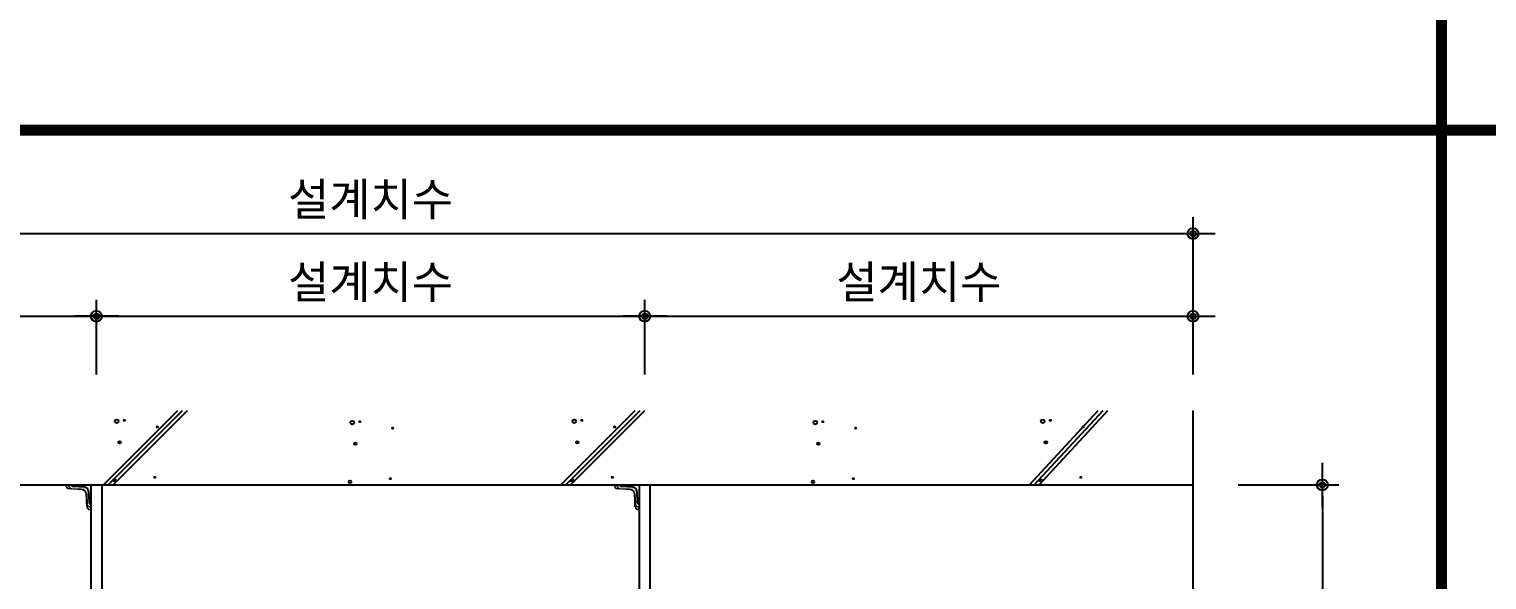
# Model space of a CAD drawing. Extents: x -255 to 8105, y -176 to 5714.
# Drawn here: x 3160 to 4489, y 3614 to 4116 of the extents above; entities that cross this region are included whole.
import ezdxf

# ---------------------------------------------------------------- set-up
doc = ezdxf.new("R2010")
doc.units = 0
doc.header["$LTSCALE"] = 30
doc.layers.get('0').update_dxf_attribs({"linetype": 'CONTINUOUS'})
doc.layers.get('DEFPOINTS').update_dxf_attribs({"linetype": 'CONTINUOUS'})
for name, color, linetype in [('0_toilet', 6, 'CONTINUOUS'), ('DIM', 7, 'CONTINUOUS'), ('경첩', 4, 'CONTINUOUS'), ('해치', 8, 'CONTINUOUS')]:
    doc.layers.add(name, color=color, linetype=linetype)
doc.styles.add('돋움', font='malgun.ttf')
doc.dimstyles.new('10', dxfattribs={"dimscale": 10, "dimtxt": 3, "dimasz": 1, "dimexe": 1.5, "dimexo": 2, "dimgap": 1, "dimtad": 1, "dimdec": 0, "dimlunit": 6, "dimtxsty": '돋움', "dimblk": 'DIMDOT', "dimcen": -1, "dimdle": 1.5, "dimclrt": 3, "dimazin": 3, "dimtfac": 1, "dimtdec": 0, "dimtix": 1, "dimtmove": 2, "dimatfit": 3, "dimldrblk": 'DIMDOT', "dimarcsym": 0})

# ---------------------------------------------------------------- blocks, each defined once
blk = doc.blocks.new('DIMDOT')
at = {"linetype": 'Continuous'}
blk.add_line((-2, 0), (2, 0), dxfattribs=at)
for radius in [0.5, 0.25]:
    blk.add_circle((0, 0), radius, dxfattribs=at)
blk = doc.blocks.new('*D559')
at = {"layer": 'DEFPOINTS', "color": 0}
for p in [(51876.4, -3060.2), (51876.4, -3785.2), (51973.3, -3785.2)]:
    blk.add_point(p, dxfattribs=at)
at = {"layer": 'DIM', "color": 0, "lineweight": -2, "ltscale": 10}
for p, q in [((51896.4, -3060.2), (51988.3, -3060.2)), ((51973.3, -3070.2), (51973.3, -3775.2)), ((51896.4, -3785.2), (51988.3, -3785.2))]:
    blk.add_line(p, q, dxfattribs=at)
at = {"layer": 'DIM', "color": 0, "lineweight": -2, "xscale": 10, "yscale": 10, "zscale": 10}
for p, rotation in [((51973.3, -3060.2), 90), ((51973.3, -3785.2), 270)]:
    blk.add_blockref('DIMDOT', p, dxfattribs=dict(at, rotation=rotation))
at = {"layer": 'DIM', "color": 3, "insert": (51948.1, -3422.7), "char_height": 30, "attachment_point": 5, "rotation": 90, "style": '돋움'}
blk.add_mtext('VAR.', dxfattribs=at)
blk = doc.blocks.new('*D560')
at = {"layer": 'DEFPOINTS', "color": 0}
for p in [(51855.4, -2906.6), (51355.4, -2979.7), (51855.4, -2979.7)]:
    blk.add_point(p, dxfattribs=at)
at = {"layer": 'DIM', "color": 0, "lineweight": -2, "ltscale": 10}
for p, q in [((51355.4, -2959.7), (51355.4, -2891.6)), ((51855.4, -2959.7), (51855.4, -2891.6)), ((51365.4, -2906.6), (51845.4, -2906.6))]:
    blk.add_line(p, q, dxfattribs=at)
at = {"layer": 'DIM', "color": 0, "lineweight": -2, "xscale": 10, "yscale": 10, "zscale": 10, "rotation": 180}
blk.add_blockref('DIMDOT', (51355.4, -2906.6), dxfattribs=at)
at = {"layer": 'DIM', "color": 0, "lineweight": -2, "xscale": 10, "yscale": 10, "zscale": 10}
blk.add_blockref('DIMDOT', (51855.4, -2906.6), dxfattribs=at)
at = {"layer": 'DIM', "color": 3, "insert": (51605.4, -2877), "char_height": 30, "attachment_point": 5, "style": '돋움'}
blk.add_mtext('설계치수', dxfattribs=at)
blk = doc.blocks.new('*D561')
at = {"layer": 'DEFPOINTS', "color": 0}
for p in [(51855.4, -2831.3), (50355.4, -2979.7), (51855.4, -2979.7)]:
    blk.add_point(p, dxfattribs=at)
at = {"layer": 'DIM', "color": 0, "lineweight": -2, "ltscale": 10}
for p, q in [((50355.4, -2959.7), (50355.4, -2816.3)), ((51855.4, -2959.7), (51855.4, -2816.3)), ((50365.4, -2831.3), (51845.4, -2831.3))]:
    blk.add_line(p, q, dxfattribs=at)
at = {"layer": 'DIM', "color": 0, "lineweight": -2, "xscale": 10, "yscale": 10, "zscale": 10, "rotation": 180}
blk.add_blockref('DIMDOT', (50355.4, -2831.3), dxfattribs=at)
at = {"layer": 'DIM', "color": 0, "lineweight": -2, "xscale": 10, "yscale": 10, "zscale": 10}
blk.add_blockref('DIMDOT', (51855.4, -2831.3), dxfattribs=at)
at = {"layer": 'DIM', "color": 3, "insert": (51105.4, -2801.6), "char_height": 30, "attachment_point": 5, "style": '돋움'}
blk.add_mtext('설계치수', dxfattribs=at)
blk = doc.blocks.new('*D562')
at = {"layer": 'DEFPOINTS', "color": 0}
for p in [(51355.4, -2906.6), (50855.4, -2979.7), (51355.4, -2979.7)]:
    blk.add_point(p, dxfattribs=at)
at = {"layer": 'DIM', "color": 0, "lineweight": -2, "ltscale": 10}
for p, q in [((50855.4, -2959.7), (50855.4, -2891.6)), ((51355.4, -2959.7), (51355.4, -2891.6)), ((50865.4, -2906.6), (51345.4, -2906.6))]:
    blk.add_line(p, q, dxfattribs=at)
at = {"layer": 'DIM', "color": 0, "lineweight": -2, "xscale": 10, "yscale": 10, "zscale": 10, "rotation": 180}
blk.add_blockref('DIMDOT', (50855.4, -2906.6), dxfattribs=at)
at = {"layer": 'DIM', "color": 0, "lineweight": -2, "xscale": 10, "yscale": 10, "zscale": 10}
blk.add_blockref('DIMDOT', (51355.4, -2906.6), dxfattribs=at)
at = {"layer": 'DIM', "color": 3, "insert": (51105.4, -2877), "char_height": 30, "attachment_point": 5, "style": '돋움'}
blk.add_mtext('설계치수', dxfattribs=at)
blk = doc.blocks.new('*D563')
at = {"layer": 'DEFPOINTS', "color": 0}
for p in [(50855.4, -2906.6), (50355.4, -2979.7), (50855.4, -2979.7)]:
    blk.add_point(p, dxfattribs=at)
at = {"layer": 'DIM', "color": 0, "lineweight": -2, "ltscale": 10}
for p, q in [((50355.4, -2959.7), (50355.4, -2891.6)), ((50855.4, -2959.7), (50855.4, -2891.6)), ((50365.4, -2906.6), (50845.4, -2906.6))]:
    blk.add_line(p, q, dxfattribs=at)
at = {"layer": 'DIM', "color": 0, "lineweight": -2, "xscale": 10, "yscale": 10, "zscale": 10, "rotation": 180}
blk.add_blockref('DIMDOT', (50355.4, -2906.6), dxfattribs=at)
at = {"layer": 'DIM', "color": 0, "lineweight": -2, "xscale": 10, "yscale": 10, "zscale": 10}
blk.add_blockref('DIMDOT', (50855.4, -2906.6), dxfattribs=at)
at = {"layer": 'DIM', "color": 3, "insert": (50605.4, -2877), "char_height": 30, "attachment_point": 5, "style": '돋움'}
blk.add_mtext('설계치수', dxfattribs=at)
blk = doc.blocks.new('UNI-17', base_point=(47634, -6761))
for p, q in [((51855.4, -3396), (51855.4, -2992.4)), ((50355.4, -3060.2), (51855.4, -3060.2))]:
    blk.add_line(p, q)
at = {"color": 4}
for p, q in [((50844.1, -3062.3), (50834.4, -3061.7)), ((50844.1, -3062.3), (50844.8, -3062.3)), ((50848.2, -3066.1), (50848.7, -3076.2)), ((51344.1, -3062.3), (51334.3, -3061.7)), ((51344.1, -3062.3), (51344.7, -3062.3)), ((51348.1, -3066.1), (51348.6, -3076.2))]:
    blk.add_line(p, q, dxfattribs=at)
at = {"color": 8, "const_width": 10}
for points in [[(52081.9, -3992), (52081.9, -1222.8)], [(50119.3, -2737.1), (53467.1, -2737.1)]]:
    blk.add_lwpolyline(points, dxfattribs=at)
at = {"color": 4}
for centre, radius, start, end in [((50834.5, -3060.1), 1.61, 184.0227, 266.85), ((50844.5, -3065.9), 3.66, 356.6481, 86.2207), ((51334.4, -3060.1), 1.61, 184.0227, 266.85), ((51344.5, -3065.9), 3.66, 356.6481, 86.2207), ((50850.3, -3076), 1.65, 186.1664, 269.5984), ((51350.3, -3076), 1.65, 186.1664, 269.5984)]:
    blk.add_arc(centre, radius, start, end, dxfattribs=at)
at = {"layer": '0_toilet'}
for p, q in [((50850.4, -3060.2), (50850.4, -3785.2)), ((50860.4, -3060.2), (50860.4, -3785.2)), ((51350.3, -3060.2), (51350.3, -3785.2)), ((51360.4, -3785.2), (51360.4, -3060.2))]:
    blk.add_line(p, q, dxfattribs=at)
at = {"layer": '경첩', "color": 4, "linetype": 'Continuous', "lineweight": 15}
for p, q in [((50827.9, -3061.3), (50827.9, -3060.2)), ((50827.9, -3060.2), (50828.1, -3060.2)), ((50828.1, -3061.3), (50827.9, -3061.3)), ((50828.1, -3060.2), (50828.1, -3061.3)), ((50828.1, -3060.2), (50830.3, -3060.2)), ((50830.1, -3063.4), (50831.6, -3063.5)), ((50832.6, -3063.8), (50830.1, -3063.7)), ((50830.3, -3060.2), (50830.3, -3061.4)), ((50830.3, -3061.4), (50830.4, -3061.4)), ((50830.4, -3061.4), (50830.4, -3060.2)), ((50830.4, -3060.2), (50830.6, -3060.2)), ((50830.4, -3061.4), (50830.6, -3061.4)), ((50830.6, -3060.2), (50830.6, -3061.4)), ((50848.9, -3060.2), (50830.6, -3060.2)), ((50830.6, -3063.9), (50830.8, -3063.7)), ((50830.6, -3063.9), (50830.7, -3063.9)), ((50833.9, -3064.1), (50830.7, -3063.9)), ((50832.6, -3063.5), (50841.6, -3064)), ((50841.6, -3064.2), (50832.6, -3063.8)), ((50833.9, -3064.1), (50834.1, -3063.9)), ((50834.6, -3064.1), (50834.8, -3063.9)), ((50834.9, -3064.1), (50835.2, -3063.9)), ((50835.6, -3064.2), (50835.8, -3063.9)), ((50838.3, -3064.3), (50835.6, -3064.2)), ((50838.3, -3064.3), (50838.5, -3064.1)), ((50839, -3064.3), (50839.2, -3064.1)), ((50839.3, -3064.4), (50839.5, -3064.1)), ((50840, -3064.4), (50840.2, -3064.1)), ((50841.3, -3064.5), (50840, -3064.4)), ((50841.3, -3064.5), (50841.6, -3064.2)), ((50841.6, -3064.5), (50841.3, -3064.5)), ((50842.6, -3064.6), (50842.8, -3064.4)), ((50843.1, -3064.8), (50843.3, -3064.6)), ((50843.4, -3064.9), (50843.5, -3064.7)), ((50843.8, -3065.1), (50844, -3065)), ((50844, -3065.3), (50844.2, -3065.1)), ((50845.1, -3066.3), (50845.3, -3066.1)), ((50845.3, -3066.5), (50845.4, -3066.3)), ((50845.5, -3067), (50845.7, -3066.8)), ((50845.7, -3067.2), (50845.8, -3067)), ((50845.8, -3067.6), (50846, -3067.4)), ((50846.2, -3067.9), (50846, -3068.1)), ((50846, -3068.1), (50846.2, -3067.9)), ((50846, -3068.5), (50846.3, -3068.3)), ((50846.1, -3068.7), (50846.3, -3068.5)), ((50846.1, -3069.6), (50846.1, -3069)), ((50846.1, -3069.6), (50846.4, -3069.4)), ((50846.1, -3069.7), (50846.4, -3069.5)), ((50846.1, -3069.7), (50846.1, -3069.6)), ((50846.1, -3070.1), (50846.1, -3069.7)), ((50846.1, -3070.1), (50846.4, -3069.8)), ((50846.1, -3070.2), (50846.4, -3069.9)), ((50846.1, -3070.2), (50846.1, -3070.1)), ((50846.2, -3071.1), (50846.1, -3070.2)), ((50846.8, -3077.9), (50846.3, -3069)), ((50846.6, -3069), (50847, -3077.9)), ((50850.4, -3079.9), (50850.4, -3061.7)), ((51327.8, -3061.3), (51327.8, -3060.2)), ((51327.8, -3060.2), (51328.1, -3060.2)), ((51328.1, -3061.3), (51327.8, -3061.3)), ((51328.1, -3060.2), (51328.1, -3061.3)), ((51328.1, -3060.2), (51330.2, -3060.2)), ((51330.1, -3063.4), (51331.5, -3063.5)), ((51332.6, -3063.8), (51330.1, -3063.7)), ((51330.2, -3060.2), (51330.2, -3061.4)), ((51330.2, -3061.4), (51330.3, -3061.4)), ((51330.3, -3061.4), (51330.3, -3060.2)), ((51330.3, -3060.2), (51330.6, -3060.2)), ((51330.3, -3061.4), (51330.6, -3061.4)), ((51330.6, -3060.2), (51330.6, -3061.4)), ((51348.8, -3060.2), (51330.6, -3060.2)), ((51330.6, -3063.9), (51330.7, -3063.7)), ((51330.6, -3063.9), (51330.6, -3063.9)), ((51333.9, -3064.1), (51330.6, -3063.9)), ((51332.6, -3063.5), (51341.5, -3064)), ((51341.5, -3064.2), (51332.6, -3063.8)), ((51333.9, -3064.1), (51334.1, -3063.9)), ((51334.5, -3064.1), (51334.8, -3063.9)), ((51334.9, -3064.1), (51335.1, -3063.9)), ((51335.5, -3064.2), (51335.8, -3063.9)), ((51338.2, -3064.3), (51335.5, -3064.2)), ((51338.2, -3064.3), (51338.5, -3064.1)), ((51338.9, -3064.3), (51339.2, -3064.1)), ((51339.3, -3064.4), (51339.5, -3064.1)), ((51339.9, -3064.4), (51340.2, -3064.1)), ((51341.3, -3064.5), (51339.9, -3064.4)), ((51341.3, -3064.5), (51341.5, -3064.2)), ((51341.5, -3064.5), (51341.3, -3064.5)), ((51342.5, -3064.6), (51342.7, -3064.4)), ((51343.1, -3064.8), (51343.2, -3064.6)), ((51343.3, -3064.9), (51343.5, -3064.7)), ((51343.8, -3065.1), (51343.9, -3065)), ((51344, -3065.3), (51344.2, -3065.1)), ((51345.1, -3066.3), (51345.2, -3066.1)), ((51345.2, -3066.5), (51345.4, -3066.3)), ((51345.5, -3067), (51345.7, -3066.8)), ((51345.6, -3067.2), (51345.8, -3067)), ((51345.8, -3067.6), (51346, -3067.4)), ((51346.1, -3067.9), (51345.9, -3068.1)), ((51345.9, -3068.1), (51346.1, -3067.9)), ((51346, -3068.5), (51346.2, -3068.3)), ((51346, -3068.7), (51346.2, -3068.5)), ((51346.1, -3069.6), (51346, -3069)), ((51346.1, -3069.6), (51346.3, -3069.4)), ((51346.1, -3069.7), (51346.3, -3069.5)), ((51346.1, -3069.7), (51346.1, -3069.6)), ((51346.1, -3070.1), (51346.1, -3069.7)), ((51346.1, -3070.1), (51346.3, -3069.8)), ((51346.1, -3070.2), (51346.3, -3069.9)), ((51346.1, -3070.2), (51346.1, -3070.1)), ((51346.1, -3071.1), (51346.1, -3070.2)), ((51346.7, -3077.9), (51346.3, -3069)), ((51346.5, -3069), (51347, -3077.9)), ((51350.3, -3079.9), (51350.3, -3061.7)), ((50846.2, -3071.1), (50846.4, -3070.8)), ((50846.2, -3071.3), (50846.4, -3071.1)), ((50846.2, -3071.7), (50846.2, -3071.3)), ((50846.2, -3071.8), (50846.5, -3071.5)), ((50846.2, -3071.7), (50846.5, -3071.5)), ((50846.4, -3074.6), (50846.2, -3071.8)), ((50846.4, -3074.6), (50846.6, -3074.4)), ((50846.4, -3075), (50846.6, -3074.7)), ((50846.4, -3075.6), (50846.4, -3075)), ((50846.4, -3075.6), (50846.6, -3075.4)), ((50846.4, -3076), (50846.7, -3075.7)), ((50846.5, -3076.7), (50846.7, -3076.4)), ((50846.6, -3079.4), (50846.5, -3076.7)), ((50846.6, -3079.4), (50846.8, -3079.1)), ((50846.7, -3079.9), (50846.9, -3079.8)), ((50846.9, -3080.4), (50846.8, -3077.9)), ((50847.1, -3079), (50847.1, -3080.4)), ((50849.1, -3079.9), (50850.4, -3079.9)), ((50849.1, -3080.2), (50849.1, -3079.9)), ((50849.1, -3080.2), (50849.1, -3080.3)), ((50850.4, -3080.2), (50849.1, -3080.2)), ((50849.1, -3080.3), (50850.4, -3080.3)), ((50849.2, -3082.4), (50850.4, -3082.4)), ((50849.2, -3082.4), (50849.2, -3082.7)), ((50850.4, -3082.7), (50849.2, -3082.7)), ((50850.4, -3079.9), (50850.4, -3080.2)), ((50850.4, -3080.3), (50850.4, -3082.4)), ((50850.4, -3082.4), (50850.4, -3082.7)), ((51346.1, -3071.1), (51346.4, -3070.8)), ((51346.2, -3071.3), (51346.4, -3071.1)), ((51346.2, -3071.7), (51346.2, -3071.3)), ((51346.2, -3071.8), (51346.4, -3071.5)), ((51346.2, -3071.7), (51346.4, -3071.5)), ((51346.3, -3074.6), (51346.2, -3071.8)), ((51346.3, -3074.6), (51346.5, -3074.4)), ((51346.3, -3075), (51346.6, -3074.7)), ((51346.4, -3075.6), (51346.3, -3075)), ((51346.4, -3075.6), (51346.6, -3075.4)), ((51346.4, -3076), (51346.6, -3075.7)), ((51346.4, -3076.7), (51346.6, -3076.4)), ((51346.5, -3079.4), (51346.4, -3076.7)), ((51346.5, -3079.4), (51346.8, -3079.1)), ((51346.6, -3079.9), (51346.8, -3079.8)), ((51346.8, -3080.4), (51346.7, -3077.9)), ((51347, -3079), (51347.1, -3080.4)), ((51349.1, -3079.9), (51350.3, -3079.9)), ((51349.1, -3080.2), (51349.1, -3079.9)), ((51349.1, -3080.2), (51349.1, -3080.3)), ((51350.3, -3080.2), (51349.1, -3080.2)), ((51349.1, -3080.3), (51350.3, -3080.3)), ((51349.2, -3082.4), (51350.3, -3082.4)), ((51349.2, -3082.4), (51349.2, -3082.7)), ((51350.3, -3082.7), (51349.2, -3082.7)), ((51350.3, -3079.9), (51350.3, -3080.2)), ((51350.3, -3080.3), (51350.3, -3082.4)), ((51350.3, -3082.4), (51350.3, -3082.7))]:
    blk.add_line(p, q, dxfattribs=at)
at = {"layer": '경첩', "color": 4, "linetype": 'Continuous', "lineweight": 15, "flags": 128}
for points in [[(50830.1, -3063.4), (50830.1, -3063.5), (50830.1, -3063.5), (50830.1, -3063.6), (50830.1, -3063.6), (50830.1, -3063.6), (50830.1, -3063.7), (50830.1, -3063.7), (50830.1, -3063.7)], [(50832.6, -3063.8), (50832.6, -3063.8), (50832.6, -3063.8), (50832.6, -3063.7), (50832.6, -3063.7), (50832.6, -3063.7), (50832.6, -3063.6), (50832.6, -3063.6), (50832.6, -3063.5)], [(50834.6, -3064.1), (50834.6, -3064.1), (50834.5, -3064.1), (50834.5, -3064.1), (50834.4, -3064.1), (50834.3, -3064.1), (50834.2, -3064.1), (50834, -3064.1), (50833.9, -3064.1)], [(50835.6, -3064.2), (50835.5, -3064.2), (50835.4, -3064.2), (50835.3, -3064.2), (50835.2, -3064.2), (50835.1, -3064.2), (50835, -3064.2), (50835, -3064.1), (50834.9, -3064.1), (50834.9, -3064.1)], [(50839, -3064.3), (50839, -3064.3), (50838.9, -3064.3), (50838.9, -3064.3), (50838.8, -3064.3), (50838.7, -3064.3), (50838.5, -3064.3), (50838.4, -3064.3), (50838.3, -3064.3)], [(50840, -3064.4), (50839.8, -3064.4), (50839.7, -3064.4), (50839.6, -3064.4), (50839.5, -3064.4), (50839.4, -3064.4), (50839.4, -3064.4), (50839.3, -3064.4), (50839.3, -3064.4)], [(50841.6, -3064.2), (50841.6, -3064.2), (50841.6, -3064.2), (50841.6, -3064.2), (50841.6, -3064.1), (50841.6, -3064.1), (50841.6, -3064.1), (50841.6, -3064), (50841.6, -3064)], [(50846, -3068.1), (50846, -3068.1), (50846, -3068.1)], [(50846.1, -3068.7), (50846.1, -3068.6), (50846, -3068.5)], [(50846.3, -3069), (50846.3, -3069), (50846.4, -3069), (50846.4, -3069), (50846.4, -3069), (50846.5, -3069), (50846.5, -3069), (50846.5, -3069), (50846.6, -3069)], [(51330.1, -3063.4), (51330.1, -3063.5), (51330.1, -3063.5), (51330.1, -3063.6), (51330.1, -3063.6), (51330.1, -3063.6), (51330.1, -3063.7), (51330.1, -3063.7), (51330.1, -3063.7)], [(51332.6, -3063.8), (51332.6, -3063.8), (51332.6, -3063.8), (51332.6, -3063.7), (51332.6, -3063.7), (51332.6, -3063.7), (51332.6, -3063.6), (51332.6, -3063.6), (51332.6, -3063.5)], [(51334.5, -3064.1), (51334.5, -3064.1), (51334.5, -3064.1), (51334.4, -3064.1), (51334.3, -3064.1), (51334.2, -3064.1), (51334.1, -3064.1), (51334, -3064.1), (51333.9, -3064.1)], [(51335.5, -3064.2), (51335.4, -3064.2), (51335.3, -3064.2), (51335.2, -3064.2), (51335.1, -3064.2), (51335, -3064.2), (51335, -3064.2), (51334.9, -3064.1), (51334.9, -3064.1), (51334.9, -3064.1)], [(51338.9, -3064.3), (51338.9, -3064.3), (51338.9, -3064.3), (51338.8, -3064.3), (51338.7, -3064.3), (51338.6, -3064.3), (51338.5, -3064.3), (51338.4, -3064.3), (51338.2, -3064.3)], [(51339.9, -3064.4), (51339.8, -3064.4), (51339.7, -3064.4), (51339.6, -3064.4), (51339.5, -3064.4), (51339.4, -3064.4), (51339.3, -3064.4), (51339.3, -3064.4), (51339.3, -3064.4)], [(51341.5, -3064.2), (51341.5, -3064.2), (51341.5, -3064.2), (51341.5, -3064.2), (51341.5, -3064.1), (51341.5, -3064.1), (51341.5, -3064.1), (51341.5, -3064), (51341.5, -3064)], [(51345.9, -3068.1), (51345.9, -3068.1), (51345.9, -3068.1)], [(51346, -3068.7), (51346, -3068.6), (51346, -3068.5)], [(51346.3, -3069), (51346.3, -3069), (51346.3, -3069), (51346.3, -3069), (51346.4, -3069), (51346.4, -3069), (51346.4, -3069), (51346.5, -3069), (51346.5, -3069)], [(50846.2, -3071.3), (50846.2, -3071.3), (50846.2, -3071.2), (50846.2, -3071.1)], [(50846.2, -3071.8), (50846.2, -3071.8), (50846.2, -3071.7)], [(50846.5, -3076.7), (50846.4, -3076.5), (50846.4, -3076.4), (50846.4, -3076.3), (50846.4, -3076.2), (50846.4, -3076.1), (50846.4, -3076), (50846.4, -3076), (50846.4, -3076)], [(50846.6, -3079.9), (50846.6, -3079.8), (50846.6, -3079.6), (50846.6, -3079.5), (50846.6, -3079.4)], [(50846.6, -3079.9), (50846.6, -3079.9), (50846.6, -3079.9), (50846.7, -3079.9), (50846.7, -3079.9), (50846.7, -3079.9), (50846.7, -3079.9), (50846.7, -3079.9), (50846.7, -3079.9)], [(50846.8, -3077.9), (50846.8, -3077.9), (50846.8, -3077.9), (50846.8, -3077.9), (50846.8, -3077.9), (50846.9, -3077.9), (50846.9, -3077.9), (50847, -3077.9), (50847, -3077.9)], [(50847.1, -3080.4), (50847.1, -3080.4), (50847, -3080.4), (50847, -3080.4), (50847, -3080.4), (50846.9, -3080.4), (50846.9, -3080.4), (50846.9, -3080.4), (50846.9, -3080.4)], [(51346.2, -3071.3), (51346.1, -3071.3), (51346.1, -3071.2), (51346.1, -3071.1)], [(51346.2, -3071.8), (51346.2, -3071.8), (51346.2, -3071.7)], [(51346.4, -3076.7), (51346.4, -3076.5), (51346.4, -3076.4), (51346.4, -3076.3), (51346.4, -3076.2), (51346.4, -3076.1), (51346.4, -3076), (51346.4, -3076), (51346.4, -3076)], [(51346.6, -3079.9), (51346.5, -3079.8), (51346.5, -3079.6), (51346.5, -3079.5), (51346.5, -3079.4)], [(51346.6, -3079.9), (51346.6, -3079.9), (51346.6, -3079.9), (51346.6, -3079.9), (51346.6, -3079.9), (51346.6, -3079.9), (51346.6, -3079.9), (51346.6, -3079.9), (51346.6, -3079.9)], [(51346.7, -3077.9), (51346.7, -3077.9), (51346.7, -3077.9), (51346.8, -3077.9), (51346.8, -3077.9), (51346.8, -3077.9), (51346.9, -3077.9), (51346.9, -3077.9), (51347, -3077.9)], [(51347.1, -3080.4), (51347, -3080.4), (51347, -3080.4), (51346.9, -3080.4), (51346.9, -3080.4), (51346.9, -3080.4), (51346.9, -3080.4), (51346.8, -3080.4), (51346.8, -3080.4)]]:
    blk.add_lwpolyline(points, dxfattribs=at)
at = {"layer": '경첩', "color": 4, "linetype": 'Continuous', "lineweight": 15}
for centre, radius, start, end in [((50830.2, -3061.3), 2.35, 180, 267.3017), ((50830.2, -3061.3), 2.1, 180, 267.3017), ((50832.7, -3061.4), 2.35, 180, 267.3017), ((50832.7, -3061.4), 2.1, 180, 267.3017), ((50841.3, -3069.2), 5.25, 2.6983, 87.3017), ((50841.3, -3069.2), 5, 2.6983, 87.3017), ((50841.3, -3069.2), 4.75, 75, 87.3017), ((50841.3, -3069.2), 4.75, 68.2494, 75.0002), ((50841.3, -3069.2), 4.75, 58.7002, 65.0052), ((50841.3, -3069.2), 4.75, 55.6142, 58.7009), ((50841.3, -3069.2), 4.75, 37.4392, 55.6151), ((50841.3, -3069.2), 4.75, 34.3855, 37.4388), ((50841.3, -3069.2), 4.75, 28.1736, 34.3849), ((50841.3, -3069.2), 4.75, 19.766, 24.9948), ((50841.3, -3069.2), 4.75, 13.2431, 19.766), ((50841.3, -3069.2), 4.75, 8.6056, 13.1623), ((50841.3, -3069.2), 4.75, 2.6983, 5.9088), ((50848.9, -3061.7), 1.5, 0, 90), ((51330.2, -3061.3), 2.35, 180, 267.3017), ((51330.2, -3061.3), 2.1, 180, 267.3017), ((51332.7, -3061.4), 2.35, 180, 267.3017), ((51332.7, -3061.4), 2.1, 180, 267.3017), ((51341.3, -3069.2), 5.25, 2.6983, 87.3017), ((51341.3, -3069.2), 5, 2.6983, 87.3017), ((51341.3, -3069.2), 4.75, 75, 87.3017), ((51341.3, -3069.2), 4.75, 68.2494, 75.0002), ((51341.3, -3069.2), 4.75, 58.7002, 65.0052), ((51341.3, -3069.2), 4.75, 55.6142, 58.7009), ((51341.3, -3069.2), 4.75, 37.4392, 55.6151), ((51341.3, -3069.2), 4.75, 34.3855, 37.4388), ((51341.3, -3069.2), 4.75, 28.1736, 34.3849), ((51341.3, -3069.2), 4.75, 19.766, 24.9948), ((51341.3, -3069.2), 4.75, 13.2431, 19.766), ((51341.3, -3069.2), 4.75, 8.6056, 13.1623), ((51341.3, -3069.2), 4.75, 2.6983, 5.9088), ((51348.8, -3061.7), 1.5, 0, 90), ((50849.1, -3077.8), 2.35, 182.6983, 270), ((50849.2, -3080.3), 2.35, 182.6983, 270), ((50849.1, -3077.8), 2.1, 182.6983, 270), ((50849.2, -3080.3), 2.1, 182.6983, 270), ((51349.1, -3077.8), 2.35, 182.6983, 270), ((51349.2, -3080.3), 2.35, 182.6983, 270), ((51349.1, -3077.8), 2.1, 182.6983, 270), ((51349.2, -3080.3), 2.1, 182.6983, 270)]:
    blk.add_arc(centre, radius, start, end, dxfattribs=at)
at = {"layer": '해치'}
for p, q in [((50861.8, -3060.2), (50929.6, -2992.4)), ((50870.6, -3060.2), (50938.4, -2992.4)), ((51278.9, -3060.2), (51346.7, -2992.4)), ((51287.8, -3060.2), (51355.5, -2992.4)), ((51706.2, -3060.2), (51768.9, -2992.4)), ((51715, -3060.2), (51777.7, -2992.4))]:
    blk.add_line(p, q, dxfattribs=at)
at = {"layer": '해치', "color": 2}
for p, q in [((50866.2, -3060.2), (50934, -2992.4)), ((51283.4, -3060.2), (51351.1, -2992.4)), ((51710.6, -3060.2), (51773.3, -2992.4))]:
    blk.add_line(p, q, dxfattribs=at)
at = {"layer": '해치'}
for centre, radius in [((50873.9, -3002.2), 1.68), ((50880.9, -3001.4), 0.56), ((51088.7, -3003.4), 1.68), ((51095.6, -3002.6), 0.56), ((51291.1, -3002.2), 1.68), ((51298, -3001.4), 0.56), ((51510.9, -3003.4), 1.68), ((51517.8, -3002.6), 0.56), ((51718.3, -3002.2), 1.68), ((51725.2, -3001.4), 0.56), ((50910.9, -3007.4), 0.56), ((51125.6, -3008.6), 0.56), ((51328, -3007.4), 0.56), ((51547.8, -3008.6), 0.56), ((51755.2, -3007.4), 0.56), ((50876.7, -3021.4), 1.12), ((51091.5, -3022.6), 1.12), ((51293.9, -3021.4), 1.12), ((51513.7, -3022.6), 1.12), ((51721.1, -3021.4), 1.12), ((50871.9, -3056.1), 1.12), ((50908.6, -3053.3), 0.559), ((51086.7, -3057.4), 1.12), ((51123.4, -3054.5), 0.559), ((51289.1, -3056.1), 1.12), ((51325.8, -3053.3), 0.559), ((51508.8, -3057.4), 1.12), ((51545.6, -3054.5), 0.559), ((51716.3, -3056.1), 1.12), ((51753, -3053.3), 0.559)]:
    blk.add_circle(centre, radius, dxfattribs=at)
at = {"layer": 'DIM', "ltscale": 10}
for base, p1, p2, picture, middle in [((51855.4, -2831.3), (50355.4, -2979.7), (51855.4, -2979.7), '*D561', (51105.4, -2801.6)), ((50855.4, -2906.6), (50355.4, -2979.7), (50855.4, -2979.7), '*D563', (50605.4, -2877)), ((51355.4, -2906.6), (50855.4, -2979.7), (51355.4, -2979.7), '*D562', (51105.4, -2877)), ((51855.4, -2906.6), (51355.4, -2979.7), (51855.4, -2979.7), '*D560', (51605.4, -2877))]:
    dim = blk.add_linear_dim(base=base, p1=p1, p2=p2, text='설계치수', dimstyle='10', override={"dimtxsty": '돋움'}, dxfattribs=at)
    dim.commit()
    dim.dimension.update_dxf_attribs({"geometry": picture, "text_midpoint": middle})
dim = blk.add_linear_dim(base=(51973.3, -3785.2), p1=(51876.4, -3060.2), p2=(51876.4, -3785.2), angle=90, text='VAR.', dimstyle='10', override={"dimtxsty": '돋움'}, dxfattribs=at)
dim.commit()
dim.dimension.update_dxf_attribs({"geometry": '*D559', "text_midpoint": (51948.1, -3422.7)})

msp = doc.modelspace()

# ---------------------------------------------------------------- block references
msp.add_blockref('UNI-17', (0, 0))

doc.saveas('drawing.dxf')
